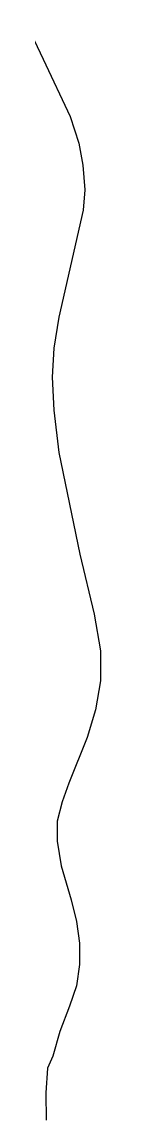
# Model space of a CAD drawing. Extents: x -8864 to 13231, y -7697 to 8949.
# Drawn here: x 506 to 542, y -7697 to -7032 of the extents above; entities that cross this region are included whole.
import ezdxf

# ---------------------------------------------------------------- set-up
doc = ezdxf.new("R2010")
doc.units = 0
doc.layers.add('OSM_WATERWAY_STREAM', color=4, linetype='CONTINUOUS')

msp = doc.modelspace()

# ---------------------------------------------------------------- linework, layer by layer
at = {"layer": 'OSM_WATERWAY_STREAM'}
for p, q in [((496.056716, -7032.445299), (506.952583, -7054.873316)), ((506.952583, -7054.873316), (523.269583, -7089.666208)), ((523.269583, -7089.666208), (528.52992, -7105.756114)), ((528.52992, -7105.756114), (531.041406, -7119.043908)), ((531.041406, -7119.043908), (532.197608, -7134.010745)), ((532.197608, -7134.010745), (531.179231, -7146.253307)), ((531.179231, -7146.253307), (516.347683, -7210.968754)), ((516.347683, -7210.968754), (513.407407, -7229.782936)), ((513.407407, -7229.782936), (512.274176, -7247.240539)), ((512.274176, -7247.240539), (513.292553, -7267.300104)), ((513.292553, -7267.300104), (516.347683, -7292.80822)), ((516.347683, -7292.80822), (529.073565, -7354.343492)), ((529.073565, -7354.343492), (537.925021, -7390.593038)), ((537.925021, -7390.593038), (541.738191, -7412.765307)), ((541.738191, -7412.765307), (541.738191, -7430.834482)), ((541.738191, -7430.834482), (538.729003, -7448.547834)), ((538.729003, -7448.547834), (533.598834, -7465.193715)), ((533.598834, -7465.193715), (522.457944, -7492.825654)), ((522.457944, -7492.825654), (518.384437, -7504.156417)), ((518.384437, -7504.156417), (515.375248, -7515.843004)), ((515.375248, -7515.843004), (515.375248, -7527.885414)), ((515.375248, -7527.885414), (517.856106, -7542.763296)), ((517.856106, -7542.763296), (523.866826, -7563.312118)), ((523.866826, -7563.312118), (527.052125, -7576.466478)), ((527.052125, -7576.466478), (528.866827, -7589.531882)), ((528.866827, -7589.531882), (529.042937, -7602.408254)), ((529.042937, -7602.408254), (527.052125, -7615.284627)), ((527.052125, -7615.284627), (522.886734, -7627.616144)), ((522.886734, -7627.616144), (517.090409, -7642.938805)), ((517.090409, -7642.938805), (512.833134, -7657.905642)), ((512.833134, -7657.905642), (509.448754, -7665.155551)), ((509.448754, -7665.155551), (508.430377, -7680.011193)), ((508.430377, -7680.011193), (508.65243, -7696.53476))]:
    msp.add_line(p, q, dxfattribs=at)

doc.saveas('drawing.dxf')
